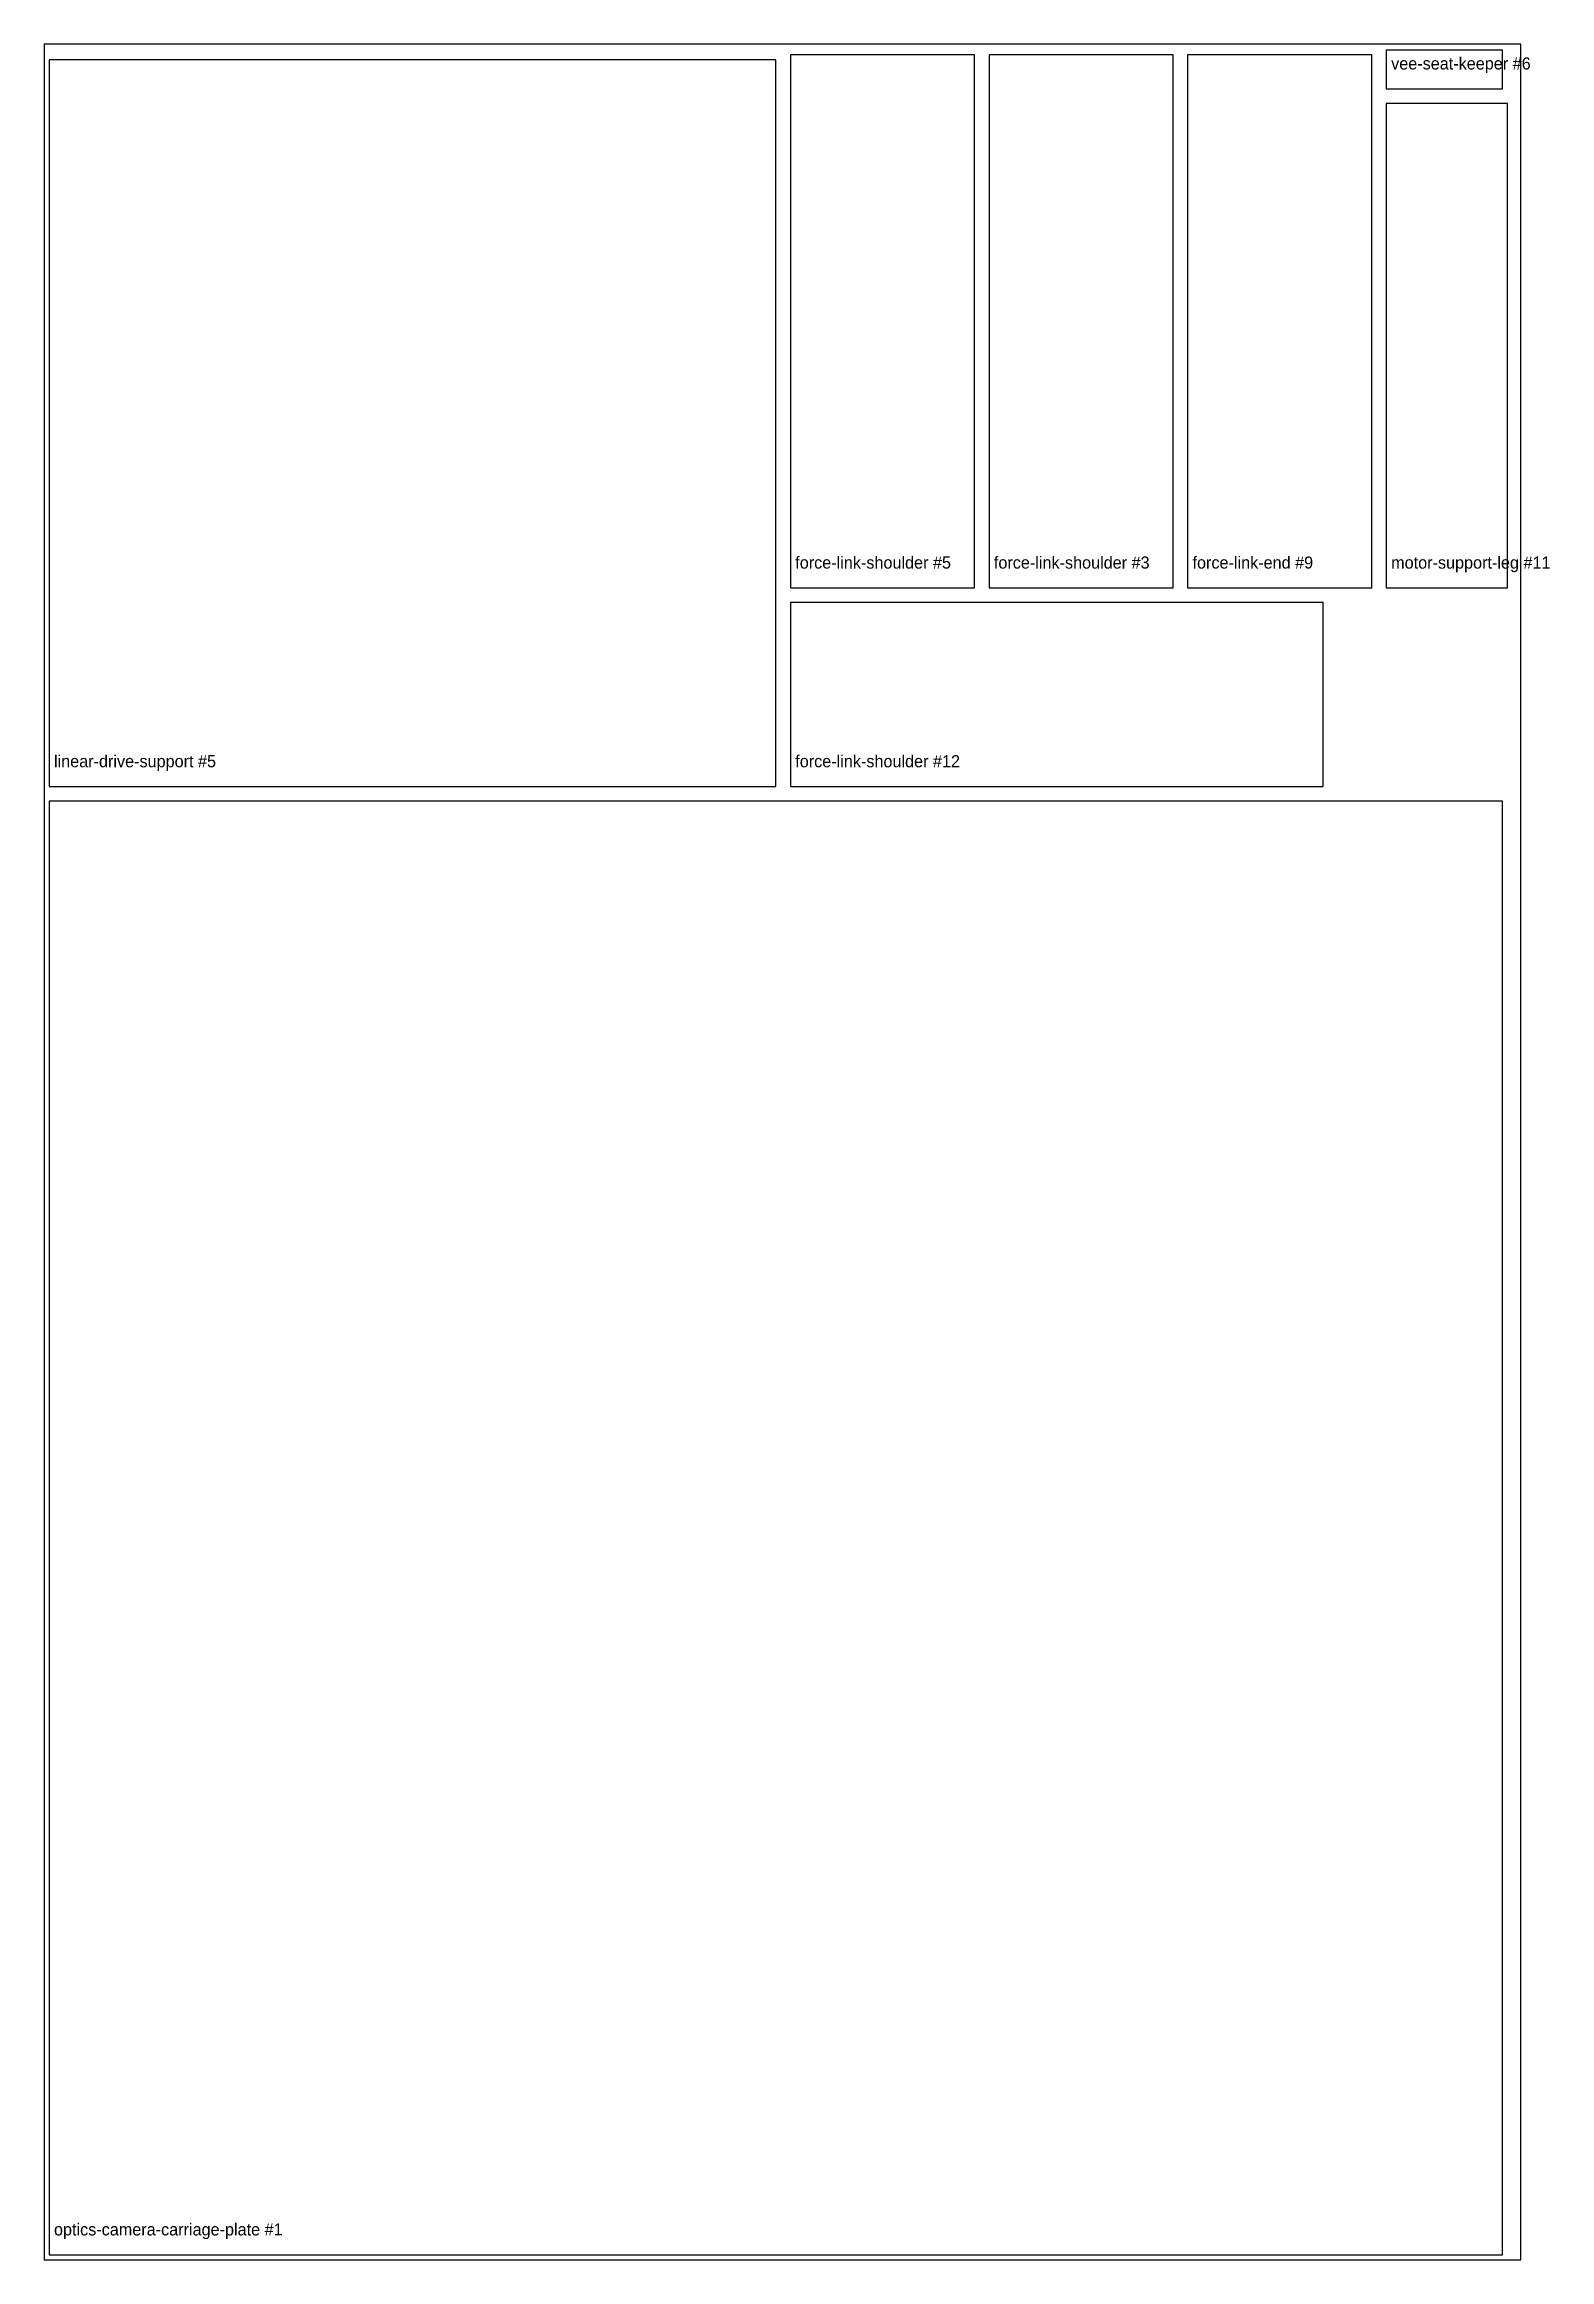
# Model space of a CAD drawing. Header units: millimetres. Extents: x 0 to 311, y 0 to 457.
import ezdxf

# ---------------------------------------------------------------- set-up
doc = ezdxf.new("R2010")
doc.units = ezdxf.units.MM

msp = doc.modelspace()

# ---------------------------------------------------------------- linework, layer by layer
for points in [[(0, 0), (304.8, 0), (304.8, 457.2), (0, 457.2)], [(1, 304), (151, 304), (151, 454), (1, 454)], [(154, 345), (192, 345), (192, 455), (154, 455)], [(195, 345), (233, 345), (233, 455), (195, 455)], [(236, 345), (274, 345), (274, 455), (236, 455)], [(277, 448), (301, 448), (301, 456), (277, 456)], [(277, 345), (302, 345), (302, 445), (277, 445)], [(154, 304), (264, 304), (264, 342), (154, 342)], [(1, 1), (301, 1), (301, 301), (1, 301)]]:
    msp.add_lwpolyline(points, close=True)

# ---------------------------------------------------------------- texts
for s, p in [('vee-seat-keeper #6', (278, 452)), ('force-link-shoulder #5', (155, 349)), ('force-link-shoulder #3', (196, 349)), ('force-link-end #9', (237, 349)), ('motor-support-leg #11', (278, 349)), ('linear-drive-support #5', (2, 308)), ('force-link-shoulder #12', (155, 308)), ('optics-camera-carriage-plate #1', (2, 5))]:
    msp.add_text(s, height=2.5).set_placement(p)

doc.saveas('drawing.dxf')
